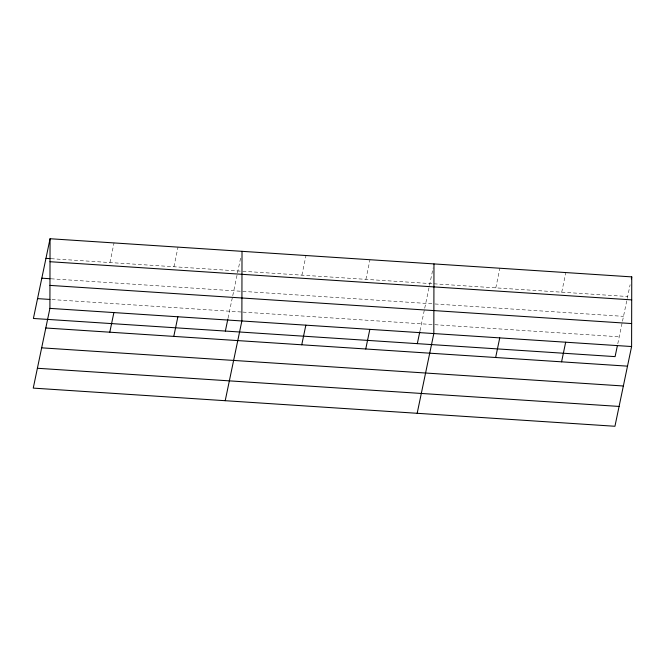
<?xml version="1.0" encoding="UTF-8"?>
<svg xmlns="http://www.w3.org/2000/svg" width="665" height="665" viewBox="0 0 665 665"><rect width="100%" height="100%" fill="white"/><g stroke="black" fill="none" stroke-linecap="round" stroke-linejoin="round"><path stroke-width="0.5" stroke-dasharray="3.33 2.49" d="M109.941 262.559L114.039 242.933M173.931 266.748L178.029 247.131M228.053 318.161L232.55 296.623M232.758 295.651L240.988 256.233M301.902 275.144L306 255.526M365.891 279.342L369.989 259.724M420.014 330.754L424.511 309.217M424.711 308.244L433.156 267.845M495.799 287.862L499.897 268.244M561.726 292.193L565.824 272.567M617.785 343.73L622.29 322.193M622.49 321.22L630.112 284.745M51.114 258.693L432.965 283.747M433.996 283.814L627.652 296.515M51.105 278.801L433.971 303.922M435.001 303.988L623.504 316.349M51.995 299.574L241.885 312.035M242.916 312.101L433.821 324.628M434.852 324.695L619.24 336.789"/><path stroke-width="1" d="M49.908 308.377L50.058 238.735L631.75 276.889L631.6 346.531L614.942 426.265L33.25 388.111L49.908 308.377L631.6 346.531M242.018 251.328L241.869 320.971L225.211 400.696M433.971 263.922L433.821 333.564L417.171 413.289M50.058 238.735L33.4 318.469L615.092 356.623L617.369 345.717M109.792 332.192L113.89 312.575M173.781 336.39L177.879 316.773M225.36 331.054L227.846 319.158M301.752 344.786L305.85 325.168M365.742 348.984L369.84 329.366M417.321 343.647L419.806 331.752M495.649 357.504L499.748 337.887M561.576 361.835L565.674 342.209M631.343 278.859L631.75 276.889M45.96 258.361L50.083 258.627M50.008 261.719L631.7 299.873M41.812 278.194L50.066 278.735M49.958 285.393L631.65 323.556M37.548 298.627L49.925 299.441M45.81 328.003L627.502 366.157M41.662 347.837L623.354 385.991M37.398 368.269L619.09 406.431"/></g></svg>
